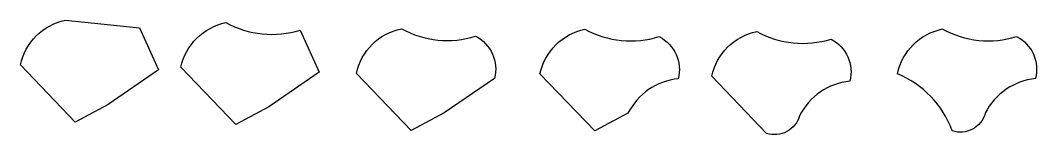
# Model space of a CAD drawing. Header units: inches. Extents: x 6 to 129, y 10 to 24.
import ezdxf

# ---------------------------------------------------------------- set-up
doc = ezdxf.new("R2010")
doc.units = ezdxf.units.IN
doc.header["$MEASUREMENT"] = 0

msp = doc.modelspace()

# ---------------------------------------------------------------- linework, layer by layer
for points in [[(5.99, 18.81, -0.297252), (11.42, 24.2), (20.38, 23.29), (22.66, 18.21), (16.59, 14.04), (12.61, 11.91)], [(25.36, 18.53, -0.297252), (30.79, 23.92, 0.203749), (39.75, 23.02), (42.03, 17.93), (35.97, 13.76), (31.98, 11.63)], [(46.52, 17.79, -0.297252), (51.95, 23.18, 0.203749), (60.91, 22.28, -0.345012), (63.2, 17.19), (57.13, 13.02), (53.15, 10.89)], [(68.67, 17.74, -0.297252), (74.1, 23.13, 0.203749), (83.06, 22.23, -0.345012), (85.35, 17.14, 0.257423), (79.28, 12.97), (75.29, 10.84)], [(89.39, 17.44, -0.297252), (94.82, 22.84, 0.203749), (103.78, 21.93, -0.345012), (106.06, 16.85, 0.257423), (99.99, 12.68, -0.426971), (96.01, 10.55)], [(111.78, 17.75, -0.297252), (117.2, 23.15, 0.203749), (126.17, 22.24, -0.345012), (128.45, 17.16, 0.257423), (122.38, 12.98, -0.426971), (118.4, 10.85, 0.209507)]]:
    msp.add_lwpolyline(points, format="xyb", close=True)

doc.saveas('drawing.dxf')
